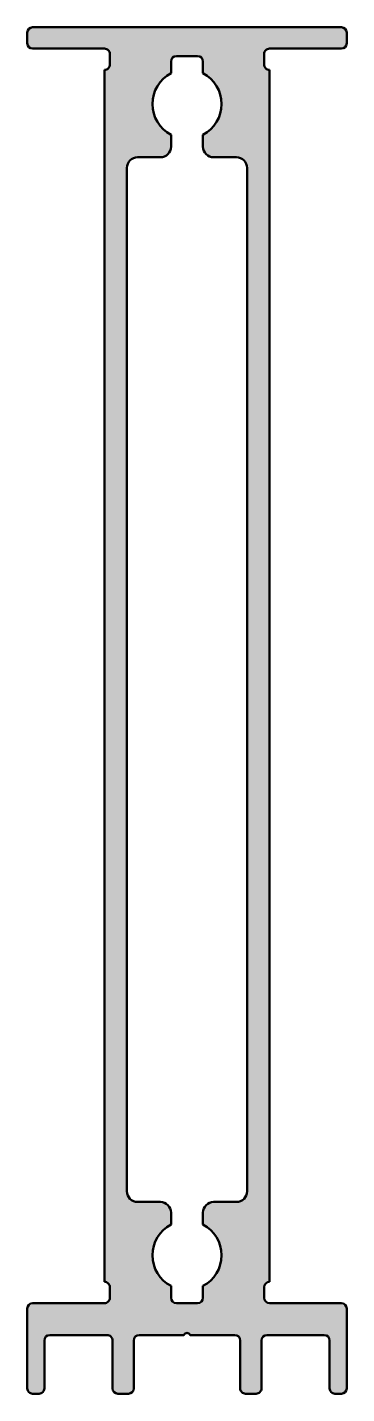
# Model space of a CAD drawing. Extents: x 0 to 30, y 0 to 128.
import ezdxf

# ---------------------------------------------------------------- set-up
doc = ezdxf.new("R2010")
doc.units = 0
doc.layers.add('0S-Alu contour', color=7, linetype='Continuous', lineweight=50)
doc.layers.add('0S-Alu hatch', color=252, linetype='Continuous', lineweight=25)

# ---------------------------------------------------------------- blocks, each defined once
blk = doc.blocks.new('477890__D8E8EBD4_83D8_472B_809B_7702906E0BBF_')
at = {"layer": '0S-Alu hatch'}
h = blk.add_hatch(color=256, dxfattribs=at)
edge = h.paths.add_edge_path()
edge.add_line((22.75000000000003, 126.3), (29.5, 126.3))
edge.add_arc((29.5, 126.8), 0.5, 270, 360)
edge.add_line((30, 126.8), (30, 127.8))
edge.add_arc((29.5, 127.8), 0.5, 0, 90)
edge.add_line((29.5, 128.3), (0.5, 128.3))
edge.add_arc((0.5, 127.8), 0.5, 90, 180)
edge.add_line((0, 127.8), (0, 126.8))
edge.add_arc((0.5, 126.8), 0.5, 180, 269.9999999999999)
edge.add_line((0.4999999999999998, 126.3), (7.249999999999994, 126.3))
edge.add_ellipse((7.249999999999999, 125.8), major_axis=(-0.5, 0), ratio=1, start_angle=180, end_angle=270.0000000000005, ccw=False)
edge.add_line((7.749999999999995, 125.8), (7.749999999999996, 124.7999999999999))
edge.add_ellipse((7.250000000000008, 124.7999999999999), major_axis=(-0.4999999999999876, 0), ratio=1, start_angle=89.99999999999932, end_angle=180, ccw=False)
edge.add_line((7.250000000000002, 124.3), (7.250000000000007, 10.49999999999997))
edge.add_ellipse((7.250000000000009, 9.999999999999966), major_axis=(-0.4999999999999983, 0), ratio=1, start_angle=180, end_angle=270.0000000000002, ccw=False)
edge.add_line((7.750000000000009, 9.999999999999964), (7.75, 8.999999999999972))
edge.add_ellipse((7.250000000000003, 8.999999999999968), major_axis=(-0.4999999999999965, 0), ratio=1, start_angle=89.99999999999977, end_angle=180, ccw=False)
edge.add_line((7.250000000000001, 8.499999999999972), (0.5, 8.499999999999972))
edge.add_arc((0.5, 7.999999999999971), 0.5, 90, 180)
edge.add_line((0, 7.999999999999971), (0, 0.4999999999999858))
edge.add_arc((0.4999999999999929, 0.4999999999999929), 0.4999999999999929, 180, 270.0000000000008)
edge.add_line((0.5, 0), (1.100000000000004, 0))
edge.add_arc((1.100000000000006, 0.4999999999999876), 0.4999999999999876, 269.9999999999998, 360)
edge.add_line((1.599999999999994, 0.4999999999999875), (1.600000000000008, 5))
edge.add_ellipse((2.100000000000006, 5), major_axis=(-0.4999999999999978, 0), ratio=1, start_angle=270.00000000000017, end_angle=360, ccw=False)
edge.add_line((2.100000000000004, 5.5), (7.500000000000005, 5.5))
edge.add_ellipse((7.500000000000006, 5), major_axis=(-0.4999999999999992, 0), ratio=1, start_angle=180, end_angle=270.0000000000001, ccw=False)
edge.add_line((8.000000000000005, 5), (8.000000000000007, 0.5))
edge.add_arc((8.500000000000014, 0.4999999999999929), 0.5000000000000071, 180, 269.9999999999992)
edge.add_line((8.500000000000007, -1.42e-14), (9.50000000000001, -1.42e-14))
edge.add_arc((9.50000000000001, 0.4999999999999858), 0.5, 270, 360)
edge.add_line((10.00000000000001, 0.4999999999999857), (10.00000000000001, 5))
edge.add_ellipse((10.50000000000001, 5), major_axis=(-0.5, 0), ratio=1, start_angle=270.0000000000004, end_angle=360, ccw=False)
edge.add_line((10.50000000000001, 5.5), (14.71715728752539, 5.5))
edge.add_ellipse((15.00000000000001, 5.400000000000001), major_axis=(-0.3000000000000007, 0), ratio=1, start_angle=199.4712206344904, end_angle=340.52877936550965, ccw=False)
edge.add_line((15.28284271247463, 5.5), (19.50000000000001, 5.5))
edge.add_ellipse((19.50000000000001, 4.999999999999999), major_axis=(-0.5000000000000009, 0), ratio=1, start_angle=180, end_angle=270, ccw=False)
edge.add_line((20.00000000000001, 5), (20.00000000000001, 0.4999999999999787))
edge.add_arc((20.50000000000001, 0.4999999999999823), 0.4999999999999965, 180, 270.0000000000004)
edge.add_line((20.50000000000001, -1.42e-14), (21.50000000000002, -1.42e-14))
edge.add_arc((21.50000000000002, 0.4999999999999823), 0.4999999999999965, 269.9999999999996, 360)
edge.add_line((22.00000000000001, 0.4999999999999822), (22.00000000000002, 5))
edge.add_ellipse((22.50000000000001, 5.000000000000005), major_axis=(-0.4999999999999965, 0), ratio=1, start_angle=270, end_angle=360, ccw=False)
edge.add_line((22.50000000000001, 5.5), (27.90000000000002, 5.5))
edge.add_ellipse((27.90000000000002, 4.999999999999999), major_axis=(-0.5000000000000009, 0), ratio=1, start_angle=180, end_angle=270, ccw=False)
edge.add_line((28.40000000000002, 5), (28.40000000000001, 0.4999999999999787))
edge.add_arc((28.90000000000001, 0.4999999999999823), 0.4999999999999965, 180, 270.0000000000004)
edge.add_line((28.90000000000002, -1.42e-14), (29.5, -1.42e-14))
edge.add_arc((29.5, 0.4999999999999858), 0.5, 270, 360)
edge.add_line((30, 0.4999999999999857), (30, 7.999999999999971))
edge.add_arc((29.5, 7.999999999999971), 0.5, 0, 90)
edge.add_line((29.5, 8.499999999999972), (22.75000000000002, 8.499999999999972))
edge.add_ellipse((22.75000000000003, 8.999999999999973), major_axis=(-0.5000000000000018, 0), ratio=1, start_angle=0, end_angle=89.9999999999996, ccw=False)
edge.add_line((22.25000000000002, 8.999999999999972), (22.25000000000001, 9.999999999999972))
edge.add_ellipse((22.75000000000001, 9.999999999999975), major_axis=(-0.4999999999999965, 0), ratio=1, start_angle=270.0000000000004, end_angle=360, ccw=False)
edge.add_line((22.75000000000001, 10.49999999999997), (22.75000000000003, 124.3))
edge.add_ellipse((22.75000000000002, 124.7999999999999), major_axis=(-0.5, 0), ratio=1, start_angle=0, end_angle=90.0000000000004, ccw=False)
edge.add_line((22.25000000000003, 124.7999999999999), (22.25000000000003, 125.8))
edge.add_ellipse((22.75000000000003, 125.8), major_axis=(-0.4999999999999965, 0), ratio=1, start_angle=269.9999999999996, end_angle=360, ccw=False)
edge = h.paths.add_edge_path()
edge.add_arc((17.50000000000002, 117.1), 0.9999999999999715, 180, 270.0000000000018)
edge.add_line((17.50000000000005, 116.1), (19.65000000000005, 116.1))
edge.add_ellipse((19.65000000000005, 115.1), major_axis=(-1, 0), ratio=1, start_angle=180, end_angle=270, ccw=False)
edge.add_line((20.65000000000005, 115.1), (20.64999999999997, 18.99999999999998))
edge.add_ellipse((19.64999999999997, 18.99999999999998), major_axis=(-1, 0), ratio=1, start_angle=90.00000000000023, end_angle=180, ccw=False)
edge.add_line((19.64999999999997, 17.99999999999998), (17.49999999999997, 17.99999999999998))
edge.add_arc((17.49999999999996, 16.99999999999999), 0.9999999999999964, 89.9999999999998, 180)
edge.add_line((16.49999999999996, 16.99999999999999), (16.49999999999998, 15.88314064866769))
edge.add_ellipse((15.00000000000001, 12.99999999999998), major_axis=(-3.249999999999996, 0), ratio=1, start_angle=117.4864262503813, end_angle=242.5135737496193, ccw=False)
edge.add_line((16.50000000000001, 10.11685935133229), (16.50000000000001, 8.999999999999979))
edge.add_ellipse((16.00000000000001, 8.999999999999979), major_axis=(-0.5, 0), ratio=1, start_angle=90, end_angle=180, ccw=False)
edge.add_line((16.00000000000001, 8.499999999999979), (14.00000000000001, 8.499999999999986))
edge.add_ellipse((14.00000000000001, 8.999999999999986), major_axis=(-0.5, 0), ratio=1, start_angle=0, end_angle=90, ccw=False)
edge.add_line((13.50000000000001, 8.999999999999986), (13.5, 10.11685935133229))
edge.add_ellipse((15.00000000000001, 12.99999999999998), major_axis=(-3.249999999999996, 0), ratio=1, start_angle=-62.51357374961913, end_angle=62.513573749618615, ccw=False)
edge.add_line((13.50000000000003, 15.88314064866769), (13.50000000000005, 16.99999999999999))
edge.add_arc((12.50000000000005, 16.99999999999999), 0.9999999999999964, 0, 90.00000000000018)
edge.add_line((12.50000000000005, 17.99999999999998), (10.35000000000005, 17.99999999999998))
edge.add_ellipse((10.35000000000005, 18.99999999999998), major_axis=(-1, 0), ratio=1, start_angle=0, end_angle=90, ccw=False)
edge.add_line((9.350000000000048, 18.99999999999998), (9.349999999999955, 115.1))
edge.add_ellipse((10.34999999999997, 115.1), major_axis=(-1.000000000000014, 0), ratio=1, start_angle=270.0000000000002, end_angle=360, ccw=False)
edge.add_line((10.34999999999996, 116.1), (12.49999999999997, 116.1))
edge.add_arc((12.49999999999997, 117.1), 1, 270, 360)
edge.add_line((13.49999999999997, 117.1), (13.49999999999998, 118.2168593513323))
edge.add_ellipse((15.00000000000001, 121.1), major_axis=(-3.249999999999992, 0), ratio=1, start_angle=-62.513573749618615, end_angle=62.513573749618274, ccw=False)
edge.add_line((13.50000000000001, 123.9831406486677), (13.50000000000001, 125.1))
edge.add_ellipse((14.00000000000001, 125.1), major_axis=(-0.5, 0), ratio=1, start_angle=270, end_angle=360, ccw=False)
edge.add_line((14.00000000000001, 125.6), (16.00000000000001, 125.6))
edge.add_ellipse((16.00000000000001, 125.1), major_axis=(-0.5, 0), ratio=1, start_angle=180, end_angle=270, ccw=False)
edge.add_line((16.50000000000001, 125.1), (16.5, 123.9831406486677))
edge.add_ellipse((15.00000000000001, 121.1), major_axis=(-3.249999999999991, 0), ratio=1, start_angle=117.4864262503819, end_angle=242.513573749619, ccw=False)
edge.add_line((16.50000000000003, 118.2168593513323), (16.50000000000005, 117.1))
at = {"layer": '0S-Alu contour', "color": 7}
for points in [[(0, 127.8), (0, 126.8)], [(29.5, 128.3), (0.5, 128.3)], [(30, 126.8), (30, 127.8)], [(0.4999999999999998, 126.3), (7.249999999999994, 126.3)], [(7.749999999999995, 125.8), (7.749999999999996, 124.7999999999999)], [(22.25000000000003, 124.7999999999999), (22.25000000000003, 125.8)], [(22.75000000000003, 126.3), (29.5, 126.3)], [(13.50000000000001, 123.9831406486677), (13.50000000000001, 125.1)], [(14.00000000000001, 125.6), (16.00000000000001, 125.6)], [(16.50000000000001, 125.1), (16.5, 123.9831406486677)], [(7.250000000000002, 124.3), (7.250000000000007, 10.49999999999996)], [(22.75000000000001, 10.49999999999997), (22.75000000000003, 124.3)], [(13.49999999999997, 117.1), (13.49999999999998, 118.2168593513323)], [(16.50000000000003, 118.2168593513323), (16.50000000000005, 117.1)], [(10.34999999999996, 116.1), (12.49999999999997, 116.1)], [(17.50000000000005, 116.1), (19.65000000000005, 116.1)], [(9.350000000000048, 18.99999999999998), (9.349999999999955, 115.1)], [(20.65000000000005, 115.1), (20.64999999999997, 18.99999999999998)], [(12.50000000000005, 17.99999999999998), (10.35000000000005, 17.99999999999998)], [(19.64999999999997, 17.99999999999998), (17.49999999999997, 17.99999999999998)], [(13.50000000000003, 15.88314064866769), (13.50000000000005, 16.99999999999999)], [(16.49999999999996, 16.99999999999999), (16.49999999999998, 15.88314064866769)], [(7.750000000000009, 9.999999999999964), (7.75, 8.999999999999972)], [(13.50000000000001, 8.999999999999986), (13.5, 10.11685935133229)], [(16.50000000000001, 10.11685935133229), (16.50000000000001, 8.999999999999979)], [(22.25000000000002, 8.999999999999972), (22.25000000000001, 9.999999999999972)], [(0, 7.999999999999971), (0, 0.4999999999999858)], [(7.250000000000001, 8.499999999999972), (0.5, 8.499999999999972)], [(16.00000000000001, 8.499999999999979), (14.00000000000001, 8.499999999999986)], [(29.5, 8.499999999999972), (22.75000000000002, 8.499999999999972)], [(30, 0.4999999999999857), (30, 7.999999999999971)], [(2.100000000000004, 5.5), (7.500000000000005, 5.5)], [(10.50000000000001, 5.5), (14.71715728752539, 5.5)], [(15.28284271247463, 5.5), (19.50000000000001, 5.5)], [(22.50000000000001, 5.5), (27.90000000000002, 5.5)], [(1.599999999999994, 0.4999999999999875), (1.600000000000008, 5)], [(8.000000000000005, 5), (8.000000000000007, 0.5)], [(10.00000000000001, 0.4999999999999857), (10.00000000000001, 5)], [(20.00000000000001, 5), (20.00000000000001, 0.4999999999999787)], [(22.00000000000001, 0.4999999999999822), (22.00000000000002, 5)], [(28.40000000000002, 5), (28.40000000000001, 0.4999999999999787)], [(0.5, 0), (1.100000000000004, 0)], [(8.500000000000007, -1.42e-14), (9.50000000000001, -1.42e-14)], [(20.50000000000001, -1.42e-14), (21.50000000000002, -1.42e-14)], [(28.90000000000002, -1.42e-14), (29.5, -1.42e-14)]]:
    blk.add_lwpolyline(points, dxfattribs=at)
for centre, radius, start, end in [((0.5, 127.8), 0.5, 90, 180), ((29.5, 127.8), 0.5, 0, 90), ((0.5, 126.8), 0.5, 180, 269.9999999999999), ((29.5, 126.8), 0.5, 270, 0), ((12.49999999999997, 117.1), 1, 270, 0), ((17.50000000000002, 117.1), 0.9999999999999715, 180, 270.0000000000018), ((12.50000000000005, 16.99999999999999), 0.9999999999999964, 0, 90.00000000000018), ((17.49999999999996, 16.99999999999999), 0.9999999999999964, 89.9999999999998, 180), ((0.5, 7.999999999999971), 0.5, 90, 180), ((29.5, 7.999999999999971), 0.5, 0, 90), ((0.4999999999999929, 0.4999999999999929), 0.4999999999999929, 180, 270.0000000000008), ((1.100000000000006, 0.4999999999999876), 0.4999999999999876, 269.9999999999998, 0), ((8.500000000000014, 0.4999999999999929), 0.5000000000000071, 180, 269.9999999999992), ((9.50000000000001, 0.4999999999999858), 0.5, 270, 0), ((20.50000000000001, 0.4999999999999823), 0.4999999999999965, 180, 270.0000000000004), ((21.50000000000002, 0.4999999999999823), 0.4999999999999965, 269.9999999999996, 0), ((28.90000000000001, 0.4999999999999823), 0.4999999999999965, 180, 270.0000000000004), ((29.5, 0.4999999999999858), 0.5, 270, 0)]:
    blk.add_arc(centre, radius, start, end, dxfattribs=at)
at = {"layer": '0S-Alu contour', "color": 7, "extrusion": (0, 0, -1)}
for centre, radius, start, end in [((-7.249999999999999, 125.8), 0.5, 89.99999999999947, 180), ((-22.75000000000003, 125.8), 0.4999999999999965, 0, 90.0000000000004), ((-7.250000000000008, 124.7999999999999), 0.4999999999999876, 180, 270.0000000000007), ((-14.00000000000001, 125.1), 0.5, 0, 90), ((-16.00000000000001, 125.1), 0.5, 90, 180), ((-22.75000000000002, 124.7999999999999), 0.5, 269.9999999999996, 0), ((-15.00000000000001, 121.1), 3.249999999999992, 297.4864262503818, 62.51357374961869), ((-15.00000000000001, 121.1), 3.249999999999992, 117.486426250381, 242.5135737496181), ((-10.34999999999997, 115.1), 1.000000000000014, 0, 89.9999999999998), ((-19.65000000000005, 115.1), 1, 90, 180), ((-10.35000000000005, 18.99999999999998), 1, 270, 0), ((-19.64999999999997, 18.99999999999998), 1, 180, 269.9999999999998), ((-15.00000000000001, 12.99999999999998), 3.249999999999996, 297.4864262503814, 62.51357374961922), ((-15.00000000000001, 12.99999999999998), 3.249999999999996, 117.4864262503807, 242.5135737496187), ((-7.250000000000009, 9.999999999999966), 0.4999999999999983, 89.9999999999998, 180), ((-22.75000000000001, 9.999999999999975), 0.4999999999999965, 0, 89.99999999999959), ((-7.250000000000003, 8.999999999999968), 0.4999999999999965, 180, 270.0000000000002), ((-14.00000000000001, 8.999999999999986), 0.5, 270, 0), ((-16.00000000000001, 8.999999999999979), 0.5, 180, 270), ((-22.75000000000003, 8.999999999999973), 0.5000000000000018, 270.0000000000004, 0), ((-2.100000000000006, 5), 0.4999999999999978, 0, 89.99999999999984), ((-7.500000000000006, 5), 0.4999999999999992, 89.99999999999991, 180), ((-10.50000000000001, 5), 0.5, 0, 89.99999999999959), ((-15.00000000000001, 5.400000000000001), 0.3000000000000007, 19.47122063449037, 160.5287793655096), ((-19.50000000000001, 4.999999999999999), 0.5000000000000009, 90, 180), ((-22.50000000000001, 5.000000000000005), 0.4999999999999965, 0, 90), ((-27.90000000000002, 4.999999999999999), 0.5000000000000009, 90, 180)]:
    blk.add_arc(centre, radius, start, end, dxfattribs=at)
blk = doc.blocks.new('477890__D10C610A_39E2_40B2_8ED3_13A6DD1DCA14_')
at = {"layer": '0S-Alu contour', "color": 7}
blk.add_blockref('477890__D8E8EBD4_83D8_472B_809B_7702906E0BBF_', (0, 0), dxfattribs=at)

msp = doc.modelspace()

# ---------------------------------------------------------------- block references
at = {"layer": '0S-Alu contour', "color": 7}
msp.add_blockref('477890__D10C610A_39E2_40B2_8ED3_13A6DD1DCA14_', (0, 0), dxfattribs=at)

doc.saveas('drawing.dxf')
